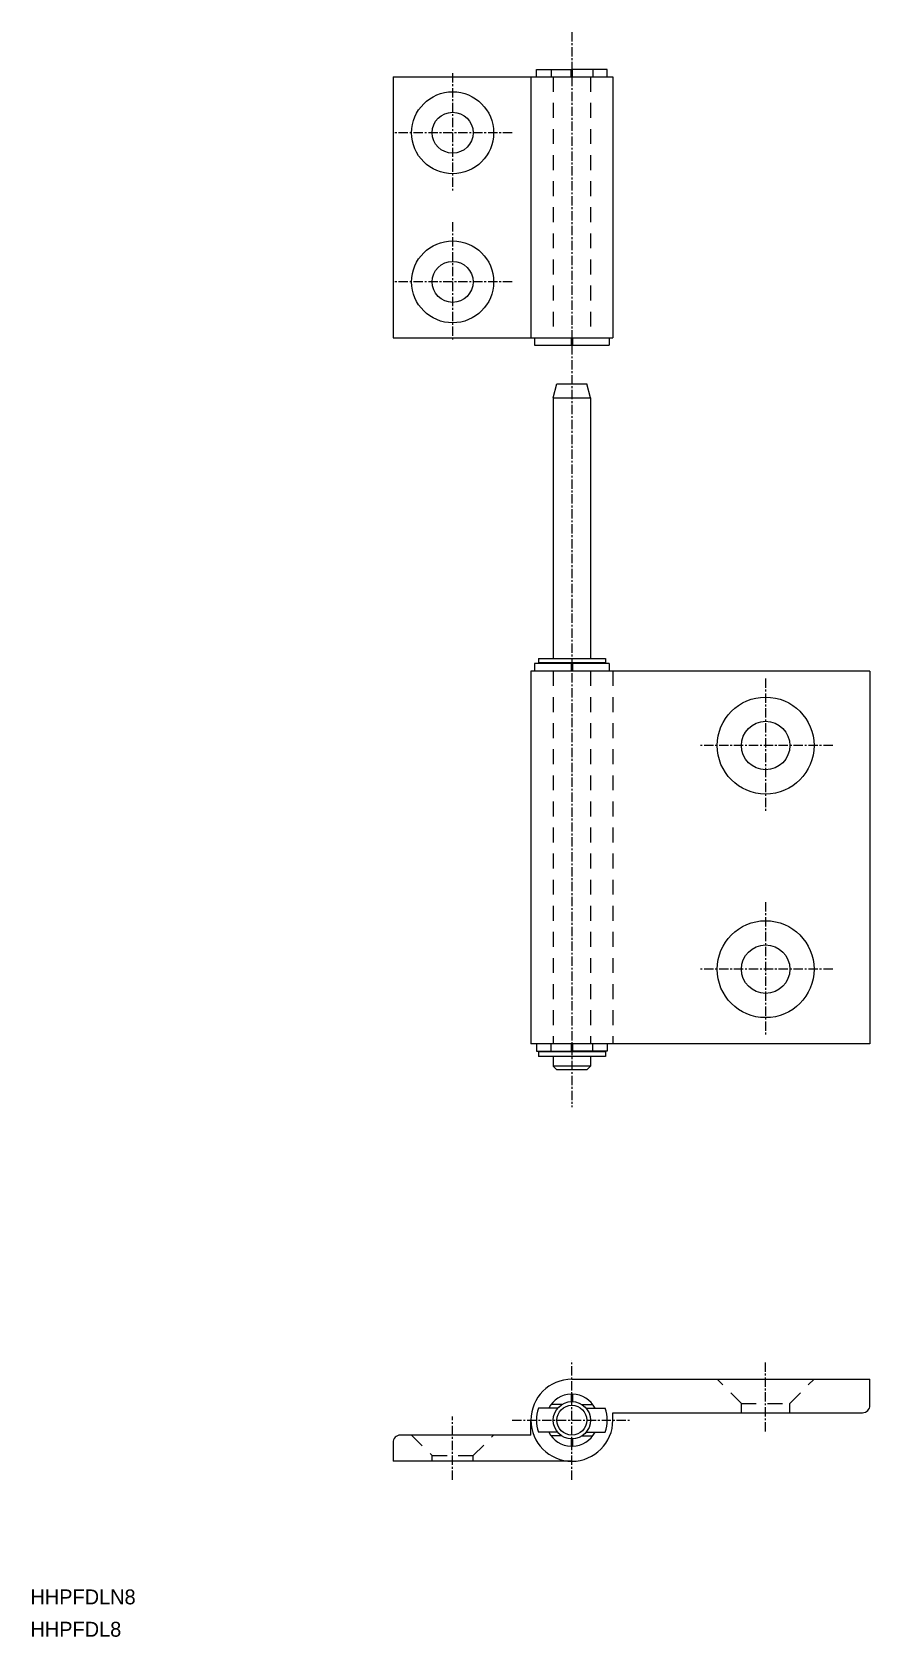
# Model space of a CAD drawing. Extents: x 0 to 113, y 6 to 221.
import ezdxf

# ---------------------------------------------------------------- set-up
doc = ezdxf.new("R2010")
doc.units = 0
doc.linetypes.add('CENTER', pattern=[2, 1.25, -0.25, 0.25, -0.25])
doc.linetypes.add('DASHED', pattern=[3.5, 2, -1.5])
doc.layers.get('0').update_dxf_attribs({"linetype": 'CONTINUOUS'})
doc.layers.add('CENTER', color=1, linetype='CENTER')

msp = doc.modelspace()

# ---------------------------------------------------------------- linework, layer by layer
at = {"color": 7, "linetype": 'CONTINUOUS'}
for p, q in [((67.91, 214.9), (67.91, 215.9)), ((67.91, 215.9), (72.56, 215.9)), ((69.86, 215.9), (69.86, 214.9)), ((72.56, 214.9), (72.56, 215.9)), ((72.76, 214.9), (72.76, 215.9)), ((77.41, 215.9), (72.76, 215.9)), ((75.46, 215.9), (75.46, 214.9)), ((77.41, 214.9), (77.41, 215.9)), ((48.66, 214.9), (78.16, 214.9)), ((48.66, 214.9), (48.66, 179.9)), ((67.16, 214.9), (67.16, 179.9)), ((78.16, 214.9), (78.16, 179.9)), ((48.66, 179.9), (78.16, 179.9)), ((67.66, 179.9), (67.66, 178.9)), ((67.66, 178.9), (77.66, 178.9)), ((72.56, 179.9), (72.56, 178.9)), ((72.76, 179.9), (72.76, 178.9)), ((77.66, 179.9), (77.66, 178.9)), ((70.16, 171.84), (70.66, 173.7)), ((70.66, 173.7), (74.66, 173.7)), ((75.16, 171.84), (74.66, 173.7)), ((70.16, 171.84), (75.16, 171.84)), ((70.16, 171.84), (70.16, 136.9)), ((75.16, 171.84), (75.16, 136.9)), ((67.66, 136.2), (67.66, 135.2)), ((72.56, 136.2), (67.66, 136.2)), ((68.16, 136.9), (68.16, 136.3)), ((68.16, 136.9), (77.16, 136.9)), ((77.16, 136.3), (68.16, 136.3)), ((72.56, 136.2), (72.56, 135.2)), ((77.66, 136.2), (72.76, 136.2)), ((72.76, 136.2), (72.76, 135.2)), ((77.16, 136.9), (77.16, 136.3)), ((77.66, 136.2), (77.66, 135.2)), ((67.16, 135.2), (67.16, 85.2)), ((112.66, 135.2), (67.16, 135.2)), ((112.66, 135.2), (112.66, 85.2)), ((112.66, 85.2), (67.16, 85.2)), ((67.91, 85.2), (67.91, 84.2)), ((67.91, 84.2), (72.56, 84.2)), ((68.16, 84.1), (68.16, 83.5)), ((77.16, 84.1), (68.16, 84.1)), ((69.86, 84.2), (69.86, 85.2)), ((72.56, 85.2), (72.56, 84.2)), ((72.76, 85.2), (72.76, 84.2)), ((77.41, 84.2), (72.76, 84.2)), ((75.46, 84.2), (75.46, 85.2)), ((77.16, 84.1), (77.16, 83.5)), ((77.41, 85.2), (77.41, 84.2)), ((77.16, 83.5), (68.16, 83.5)), ((70.16, 83.5), (70.16, 82.2)), ((70.16, 82.2), (70.66, 81.7)), ((75.16, 82.2), (70.16, 82.2)), ((74.66, 81.7), (75.16, 82.2)), ((75.16, 83.5), (75.16, 82.2)), ((74.66, 81.7), (70.66, 81.7)), ((72.66, 40.2), (112.66, 40.2)), ((112.66, 36.7), (112.66, 40.2)), ((71.3, 36.8), (69.86, 36.8)), ((72.56, 38.2), (72.56, 37.2)), ((72.76, 38.2), (72.76, 37.2)), ((74.01, 36.8), (75.46, 36.8)), ((67.16, 32.7), (67.16, 34.7)), ((70.74, 36.3), (68.19, 36.3)), ((74.58, 36.3), (77.13, 36.3)), ((78.16, 34.7), (78.16, 35.7)), ((78.16, 35.7), (111.66, 35.7)), ((67.16, 32.7), (49.66, 32.7)), ((70.74, 33.1), (68.19, 33.1)), ((71.3, 32.6), (69.86, 32.6)), ((74.01, 32.6), (75.46, 32.6)), ((74.58, 33.1), (77.13, 33.1)), ((48.66, 31.7), (48.66, 29.2)), ((72.56, 32.2), (72.56, 31.21)), ((72.76, 32.2), (72.76, 31.21)), ((72.66, 29.2), (48.66, 29.2))]:
    msp.add_line(p, q, dxfattribs=at)
at = {"color": 3, "linetype": 'DASHED'}
for p, q in [((70.16, 214.9), (70.16, 179.9)), ((75.16, 214.9), (75.16, 179.9)), ((70.16, 135.2), (70.16, 85.2)), ((75.16, 135.2), (75.16, 85.2)), ((78.16, 135.2), (78.16, 85.2)), ((95.41, 36.95), (92.16, 40.2)), ((101.91, 36.95), (105.16, 40.2)), ((95.41, 35.7), (95.41, 36.95)), ((95.41, 36.95), (101.91, 36.95)), ((101.91, 35.7), (101.91, 36.95)), ((51.16, 32.7), (53.91, 29.95)), ((59.41, 29.95), (62.16, 32.7)), ((53.91, 29.2), (53.91, 29.95)), ((53.91, 29.95), (59.41, 29.95)), ((59.41, 29.2), (59.41, 29.95))]:
    msp.add_line(p, q, dxfattribs=at)
at = {"color": 7, "linetype": 'CONTINUOUS'}
for centre, radius in [((56.66, 207.4), 5.5), ((56.66, 207.4), 2.75), ((56.66, 187.4), 5.5), ((56.66, 187.4), 2.75), ((98.66, 125.2), 6.5), ((98.66, 125.2), 3.25), ((98.66, 95.2), 6.5), ((98.66, 95.2), 3.25), ((72.66, 34.7), 2.5), ((72.66, 34.7), 2)]:
    msp.add_circle(centre, radius, dxfattribs=at)
for centre, radius, start, end in [((72.66, 34.7), 5.5, 90, 0), ((72.66, 34.7), 3.5, 91.6372, 152.7971), ((72.66, 34.7), 3.5, 27.2029, 88.3628), ((111.66, 36.7), 1, 270, 0), ((72.66, 34.7), 4.75, 160.3154, 199.6846), ((72.66, 34.7), 4.75, 340.3154, 19.6846), ((49.66, 31.7), 1, 90, 180), ((72.66, 34.7), 3.5, 207.2024, 268.3628), ((72.66, 34.7), 3.5, 271.6372, 332.7976)]:
    msp.add_arc(centre, radius, start, end, dxfattribs=at)
at = {"layer": 'CENTER', "color": 1, "linetype": 'CENTER'}
for p, q in [((72.66, 220.9), (72.66, 76.7)), ((56.66, 215.4), (56.66, 199.4)), ((64.66, 207.4), (48.66, 207.4)), ((56.66, 195.4), (56.66, 179.4)), ((64.66, 187.4), (48.66, 187.4)), ((98.66, 134.2), (98.66, 116.2)), ((107.66, 125.2), (89.66, 125.2)), ((98.66, 104.2), (98.66, 86.2)), ((107.66, 95.2), (89.66, 95.2)), ((72.66, 26.7), (72.66, 42.7)), ((98.66, 33.2), (98.66, 42.7)), ((56.66, 26.7), (56.66, 35.2)), ((64.66, 34.7), (80.66, 34.7))]:
    msp.add_line(p, q, dxfattribs=at)

# ---------------------------------------------------------------- texts
for s, p in [('HHPFDLN8', (0, 10)), ('HHPFDL8', (0, 5.66))]:
    msp.add_text(s, height=2).set_placement(p)

doc.saveas('drawing.dxf')
